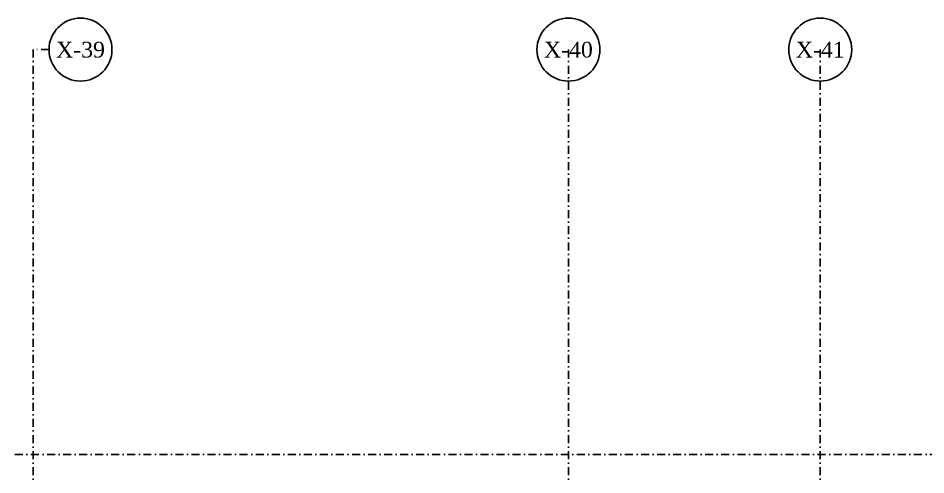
# Model space of a CAD drawing. Header units: inches. Extents: x -772 to 6765, y -813 to 4093.
# Drawn here: x -24 to 1418, y 3368 to 4093 of the extents above; entities that cross this region are included whole.
import ezdxf
from ezdxf.enums import TextEntityAlignment as Align

# ---------------------------------------------------------------- set-up
doc = ezdxf.new("R2010")
doc.units = ezdxf.units.IN
doc.header["$MEASUREMENT"] = 0
doc.linetypes.add('DASHDOT', pattern=[25.4, 12.7, -6.35, 0, -6.35])
for name, color, linetype in [('H_STR_Aks', 250, 'DASHDOT'), ('H_STR_AksCemberi', 106, 'Continuous'), ('H_STR_AksYazi', 91, 'Continuous')]:
    doc.layers.add(name, color=color, linetype=linetype)
doc.styles.add('HG', font='times.ttf')

# ---------------------------------------------------------------- blocks, each defined once
blk = doc.blocks.new('Not_Aks_Balon')
at = {"layer": 'H_STR_AksCemberi'}
blk.add_circle((0, 0), 50, dxfattribs=at)
at = {"layer": 'H_STR_AksYazi', "style": 'HG'}
blk.add_attdef('AKSNO', text='', height=25, dxfattribs=at).set_placement((0, 0), align=Align.MIDDLE_CENTER)

msp = doc.modelspace()

# ---------------------------------------------------------------- linework, layer by layer
at = {"layer": 'H_STR_Aks'}
for p, q in [((0, 4043), (0, -712.8)), ((25, 4043), (0, 4043)), ((850, 4043), (850, -712.8)), ((1250, 4043), (1250, -712.8)), ((6664.5, 3400), (-659.1, 3400))]:
    msp.add_line(p, q, dxfattribs=at)

# ---------------------------------------------------------------- block references
at = {"layer": 'H_STR_AksCemberi'}
for p, values in [((75, 4043), {'AKSNO': 'X-39'}), ((850, 4043), {'AKSNO': 'X-40'}), ((1250, 4043), {'AKSNO': 'X-41'})]:
    msp.add_blockref('Not_Aks_Balon', p, dxfattribs=at).add_auto_attribs(values)

doc.saveas('drawing.dxf')
